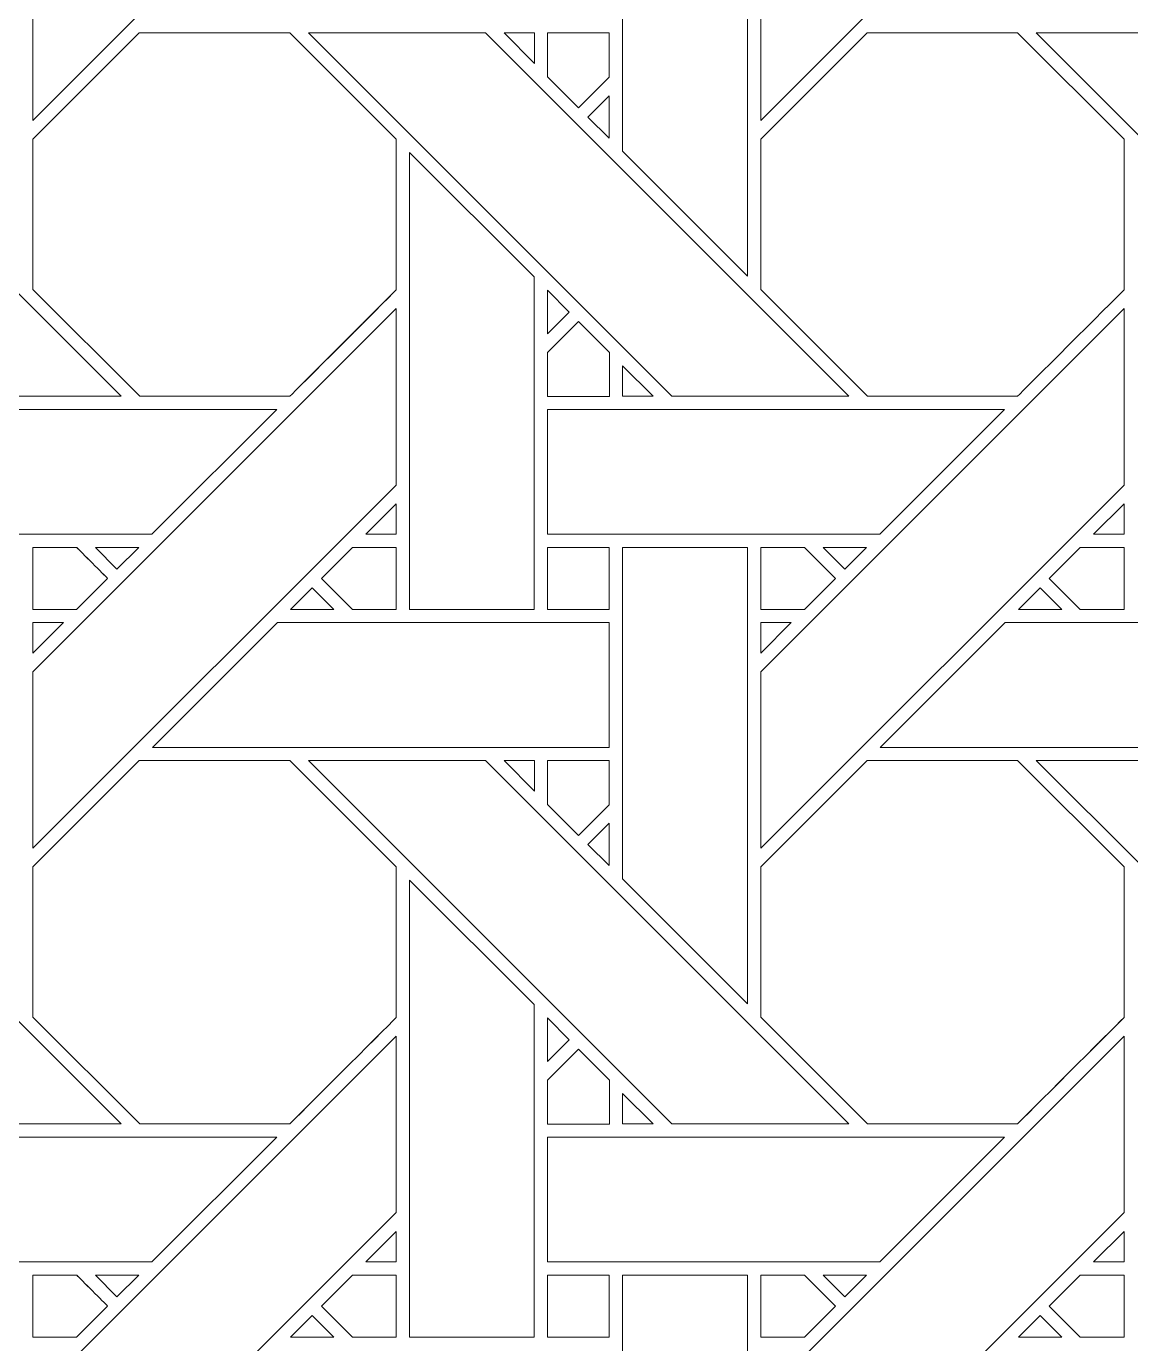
# Model space of a CAD drawing. Header units: inches. Extents: x 2.4 to 22.4, y -0.9 to 19.1.
# Drawn here: x 10.714 to 12.154, y 4.302 to 6.02 of the extents above; entities that cross this region are included whole.
import ezdxf

# ---------------------------------------------------------------- set-up
doc = ezdxf.new("R2010")
doc.units = ezdxf.units.IN
doc.header["$MEASUREMENT"] = 0
doc.layers.add('Design', color=7, linetype='Continuous', lineweight=0)

msp = doc.modelspace()

# ---------------------------------------------------------------- linework, layer by layer
at = {"layer": 'Design'}
for points, knots in [([(12.3829, 19.0948), (6.86, 19.0948), (2.3829, 14.6176), (2.3829, 9.0948), (2.3829, 3.5719), (6.86, -0.9052), (12.3829, -0.9052), (17.9057, -0.9052), (22.3829, 3.5719), (22.3829, 9.0948), (22.3829, 14.6176), (17.9057, 19.0948), (12.3829, 19.0948)], [0, 0, 0, 0, 1, 1, 1, 2, 2, 2, 3, 3, 3, 4, 4, 4, 4]), ([(12.3829, 17.972), (7.4801, 17.972), (3.5056, 13.9975), (3.5056, 9.0948), (3.5056, 4.192), (7.4801, 0.2175), (12.3829, 0.2175), (17.2856, 0.2175), (21.2601, 4.192), (21.2601, 9.0948), (21.2601, 13.9975), (17.2856, 17.972), (12.3829, 17.972)], [0, 0, 0, 0, 1, 1, 1, 2, 2, 2, 3, 3, 3, 4, 4, 4, 4]), ([(10.7229, 6.1269), (10.7229, 6.1269), (11.1966, 6.6005), (11.1966, 6.6005), (11.1966, 6.6005), (11.1966, 6.3705), (11.1966, 6.3705), (11.1966, 6.3705), (10.7229, 5.8968), (10.7229, 5.8968), (10.7229, 5.8968), (10.7229, 6.1269), (10.7229, 6.1269)], [0, 0, 0, 0, 1, 1, 1, 2, 2, 2, 3, 3, 3, 4, 4, 4, 4]), ([(11.6717, 6.1269), (11.6717, 6.1269), (12.1453, 6.6005), (12.1453, 6.6005), (12.1453, 6.6005), (12.1453, 6.3705), (12.1453, 6.3705), (12.1453, 6.3705), (11.6717, 5.8968), (11.6717, 5.8968), (11.6717, 5.8968), (11.6717, 6.1269), (11.6717, 6.1269)], [0, 0, 0, 0, 1, 1, 1, 2, 2, 2, 3, 3, 3, 4, 4, 4, 4]), ([(11.6545, 6.289), (11.6545, 6.289), (11.6545, 5.6939), (11.6545, 5.6939), (11.6545, 5.6939), (11.4916, 5.8568), (11.4916, 5.8568), (11.4916, 5.8568), (11.4916, 6.289), (11.4916, 6.289), (11.4916, 6.289), (11.6545, 6.289), (11.6545, 6.289)], [0, 0, 0, 0, 1, 1, 1, 2, 2, 2, 3, 3, 3, 4, 4, 4, 4]), ([(10.1334, 6.0112), (10.1334, 6.0112), (10.3643, 6.0112), (10.3643, 6.0112), (10.3643, 6.0112), (10.838, 5.5375), (10.838, 5.5375), (10.838, 5.5375), (10.6069, 5.5375), (10.6069, 5.5375), (10.6069, 5.5375), (10.1334, 6.0112), (10.1334, 6.0112)], [0, 0, 0, 0, 1, 1, 1, 2, 2, 2, 3, 3, 3, 4, 4, 4, 4]), ([(10.8616, 6.0111), (10.8616, 6.0111), (11.0578, 6.0111), (11.0578, 6.0111), (11.0578, 6.0111), (11.1966, 5.8724), (11.1966, 5.8724), (11.1966, 5.8724), (11.1966, 5.6762), (11.1966, 5.6762), (11.1788, 5.6582), (11.0669, 5.5465), (11.0579, 5.5375), (11.0579, 5.5375), (10.8622, 5.5375), (10.8622, 5.5375), (10.8622, 5.5375), (10.7229, 5.6767), (10.7229, 5.6767), (10.7229, 5.6767), (10.7229, 5.8724), (10.7229, 5.8724), (10.7229, 5.8724), (10.8616, 6.0111), (10.8616, 6.0111)], [0, 0, 0, 0, 1, 1, 1, 2, 2, 2, 3, 3, 3, 4, 4, 4, 5, 5, 5, 6, 6, 6, 7, 7, 7, 8, 8, 8, 8]), ([(10.7229, 5.6767), (10.7229, 5.6767), (10.7229, 5.8724), (10.7229, 5.8724), (10.7229, 5.8724), (10.8616, 6.0111), (10.8616, 6.0111), (10.8616, 6.0111), (11.0578, 6.0111), (11.0578, 6.0111), (11.0578, 6.0111), (11.1966, 5.8724), (11.1966, 5.8724), (11.1966, 5.8724), (11.1966, 5.6762), (11.1966, 5.6762), (11.1784, 5.6579), (11.0666, 5.5462), (11.0579, 5.5375), (11.0579, 5.5375), (10.8622, 5.5375), (10.8622, 5.5375), (10.8622, 5.5375), (10.7229, 5.6767), (10.7229, 5.6767)], [0, 0, 0, 0, 1, 1, 1, 2, 2, 2, 3, 3, 3, 4, 4, 4, 5, 5, 5, 6, 6, 6, 7, 7, 7, 8, 8, 8, 8]), ([(11.0821, 6.0112), (11.0821, 6.0112), (11.313, 6.0112), (11.313, 6.0112), (11.313, 6.0112), (11.7867, 5.5375), (11.7867, 5.5375), (11.7867, 5.5375), (11.5556, 5.5375), (11.5556, 5.5375), (11.5556, 5.5375), (11.0821, 6.0112), (11.0821, 6.0112)], [0, 0, 0, 0, 1, 1, 1, 2, 2, 2, 3, 3, 3, 4, 4, 4, 4]), ([(11.3766, 6.0111), (11.3766, 6.0111), (11.3766, 5.9713), (11.3766, 5.9713), (11.3766, 5.9713), (11.3372, 6.0111), (11.3372, 6.0111), (11.3372, 6.0111), (11.3766, 6.0111), (11.3766, 6.0111)], [0, 0, 0, 0, 1, 1, 1, 2, 2, 2, 3, 3, 3, 3]), ([(11.474, 6.0111), (11.474, 6.0111), (11.474, 5.9535), (11.474, 5.9535), (11.474, 5.9535), (11.4341, 5.9136), (11.4341, 5.9136), (11.4341, 5.9136), (11.3938, 5.9539), (11.3938, 5.9539), (11.3938, 5.9539), (11.3938, 6.0111), (11.3938, 6.0111), (11.3938, 6.0111), (11.474, 6.0111), (11.474, 6.0111)], [0, 0, 0, 0, 1, 1, 1, 2, 2, 2, 3, 3, 3, 4, 4, 4, 5, 5, 5, 5]), ([(11.4341, 5.9136), (11.4341, 5.9136), (11.3938, 5.9539), (11.3938, 5.9539), (11.3938, 5.9539), (11.3938, 6.0111), (11.3938, 6.0111), (11.3938, 6.0111), (11.474, 6.0111), (11.474, 6.0111), (11.474, 6.0111), (11.474, 5.9535), (11.474, 5.9535), (11.474, 5.9535), (11.4341, 5.9136), (11.4341, 5.9136)], [0, 0, 0, 0, 1, 1, 1, 2, 2, 2, 3, 3, 3, 4, 4, 4, 5, 5, 5, 5]), ([(11.8104, 6.0111), (11.8104, 6.0111), (12.0066, 6.0111), (12.0066, 6.0111), (12.0066, 6.0111), (12.1453, 5.8724), (12.1453, 5.8724), (12.1453, 5.8724), (12.1453, 5.6762), (12.1453, 5.6762), (12.1275, 5.6582), (12.0156, 5.5465), (12.0066, 5.5375), (12.0066, 5.5375), (11.8109, 5.5375), (11.8109, 5.5375), (11.8109, 5.5375), (11.6717, 5.6767), (11.6717, 5.6767), (11.6717, 5.6767), (11.6717, 5.8724), (11.6717, 5.8724), (11.6717, 5.8724), (11.8104, 6.0111), (11.8104, 6.0111)], [0, 0, 0, 0, 1, 1, 1, 2, 2, 2, 3, 3, 3, 4, 4, 4, 5, 5, 5, 6, 6, 6, 7, 7, 7, 8, 8, 8, 8]), ([(11.6717, 5.6767), (11.6717, 5.6767), (11.6717, 5.8724), (11.6717, 5.8724), (11.6717, 5.8724), (11.8104, 6.0111), (11.8104, 6.0111), (11.8104, 6.0111), (12.0066, 6.0111), (12.0066, 6.0111), (12.0066, 6.0111), (12.1453, 5.8724), (12.1453, 5.8724), (12.1453, 5.8724), (12.1453, 5.6762), (12.1453, 5.6762), (12.1275, 5.6582), (12.0156, 5.5465), (12.0066, 5.5375), (12.0066, 5.5375), (11.8109, 5.5375), (11.8109, 5.5375), (11.8109, 5.5375), (11.6717, 5.6767), (11.6717, 5.6767)], [0, 0, 0, 0, 1, 1, 1, 2, 2, 2, 3, 3, 3, 4, 4, 4, 5, 5, 5, 6, 6, 6, 7, 7, 7, 8, 8, 8, 8]), ([(12.0308, 6.0112), (12.0308, 6.0112), (12.2618, 6.0112), (12.2618, 6.0112), (12.2618, 6.0112), (12.7354, 5.5375), (12.7354, 5.5375), (12.7354, 5.5375), (12.5044, 5.5375), (12.5044, 5.5375), (12.5044, 5.5375), (12.0308, 6.0112), (12.0308, 6.0112)], [0, 0, 0, 0, 1, 1, 1, 2, 2, 2, 3, 3, 3, 4, 4, 4, 4]), ([(11.4741, 5.9293), (11.4741, 5.9293), (11.4741, 5.8741), (11.4741, 5.8741), (11.4741, 5.8741), (11.4463, 5.9015), (11.4463, 5.9015), (11.4463, 5.9015), (11.4741, 5.9293), (11.4741, 5.9293)], [0, 0, 0, 0, 1, 1, 1, 2, 2, 2, 3, 3, 3, 3]), ([(11.3765, 5.6932), (11.3765, 5.6932), (11.3765, 5.2595), (11.3765, 5.2595), (11.3765, 5.2595), (11.2137, 5.2595), (11.2137, 5.2595), (11.2137, 5.2595), (11.2137, 5.8553), (11.2137, 5.8553), (11.2137, 5.8553), (11.3765, 5.6932), (11.3765, 5.6932)], [0, 0, 0, 0, 1, 1, 1, 2, 2, 2, 3, 3, 3, 4, 4, 4, 4]), ([(11.3938, 5.6189), (11.3938, 5.6189), (11.3938, 5.6757), (11.3938, 5.6757), (11.3938, 5.6757), (11.422, 5.6471), (11.422, 5.6471), (11.422, 5.6471), (11.3938, 5.6189), (11.3938, 5.6189)], [0, 0, 0, 0, 1, 1, 1, 2, 2, 2, 3, 3, 3, 3]), ([(10.7229, 5.1782), (10.7229, 5.1782), (11.1966, 5.6518), (11.1966, 5.6518), (11.1966, 5.6518), (11.1966, 5.4217), (11.1966, 5.4217), (11.1966, 5.4217), (10.7229, 4.9481), (10.7229, 4.9481), (10.7229, 4.9481), (10.7229, 5.1782), (10.7229, 5.1782)], [0, 0, 0, 0, 1, 1, 1, 2, 2, 2, 3, 3, 3, 4, 4, 4, 4]), ([(11.6717, 5.1782), (11.6717, 5.1782), (12.1453, 5.6518), (12.1453, 5.6518), (12.1453, 5.6518), (12.1453, 5.4217), (12.1453, 5.4217), (12.1453, 5.4217), (11.6717, 4.9481), (11.6717, 4.9481), (11.6717, 4.9481), (11.6717, 5.1782), (11.6717, 5.1782)], [0, 0, 0, 0, 1, 1, 1, 2, 2, 2, 3, 3, 3, 4, 4, 4, 4]), ([(11.3938, 5.5372), (11.3938, 5.5372), (11.3938, 5.5945), (11.3938, 5.5945), (11.3938, 5.5945), (11.4341, 5.6349), (11.4341, 5.6349), (11.4341, 5.6349), (11.4745, 5.5945), (11.4745, 5.5945), (11.4745, 5.5945), (11.4745, 5.5372), (11.4745, 5.5372), (11.4745, 5.5372), (11.3938, 5.5372), (11.3938, 5.5372)], [0, 0, 0, 0, 1, 1, 1, 2, 2, 2, 3, 3, 3, 4, 4, 4, 5, 5, 5, 5]), ([(11.3938, 5.5372), (11.3938, 5.5372), (11.3938, 5.5945), (11.3938, 5.5945), (11.3938, 5.5945), (11.4341, 5.6349), (11.4341, 5.6349), (11.4341, 5.6349), (11.4745, 5.5945), (11.4745, 5.5945), (11.4745, 5.5945), (11.4745, 5.5372), (11.4745, 5.5372), (11.4745, 5.5372), (11.3938, 5.5372), (11.3938, 5.5372)], [0, 0, 0, 0, 1, 1, 1, 2, 2, 2, 3, 3, 3, 4, 4, 4, 5, 5, 5, 5]), ([(11.5314, 5.5375), (11.5314, 5.5375), (11.4917, 5.5375), (11.4917, 5.5375), (11.4917, 5.5375), (11.4917, 5.5773), (11.4917, 5.5773), (11.4917, 5.5773), (11.5314, 5.5375), (11.5314, 5.5375)], [0, 0, 0, 0, 1, 1, 1, 2, 2, 2, 3, 3, 3, 3]), ([(10.4451, 5.3576), (10.4451, 5.3576), (10.4451, 5.5202), (10.4451, 5.5202), (10.4451, 5.5202), (11.0408, 5.5202), (11.0408, 5.5202), (11.0408, 5.5202), (10.8781, 5.3576), (10.8781, 5.3576), (10.8781, 5.3576), (10.4451, 5.3576), (10.4451, 5.3576)], [0, 0, 0, 0, 1, 1, 1, 2, 2, 2, 3, 3, 3, 4, 4, 4, 4]), ([(11.3938, 5.3576), (11.3938, 5.3576), (11.3938, 5.5202), (11.3938, 5.5202), (11.3938, 5.5202), (11.9895, 5.5202), (11.9895, 5.5202), (11.9895, 5.5202), (11.8268, 5.3576), (11.8268, 5.3576), (11.8268, 5.3576), (11.3938, 5.3576), (11.3938, 5.3576)], [0, 0, 0, 0, 1, 1, 1, 2, 2, 2, 3, 3, 3, 4, 4, 4, 4]), ([(11.1568, 5.3576), (11.1568, 5.3576), (11.1966, 5.3973), (11.1966, 5.3973), (11.1966, 5.3973), (11.1966, 5.3576), (11.1966, 5.3576), (11.1966, 5.3576), (11.1568, 5.3576), (11.1568, 5.3576)], [0, 0, 0, 0, 1, 1, 1, 2, 2, 2, 3, 3, 3, 3]), ([(12.1056, 5.3576), (12.1056, 5.3576), (12.1453, 5.3973), (12.1453, 5.3973), (12.1453, 5.3973), (12.1453, 5.3576), (12.1453, 5.3576), (12.1453, 5.3576), (12.1056, 5.3576), (12.1056, 5.3576)], [0, 0, 0, 0, 1, 1, 1, 2, 2, 2, 3, 3, 3, 3]), ([(10.78, 5.3403), (10.7851, 5.3351), (10.8159, 5.3043), (10.8203, 5.2999), (10.8203, 5.2999), (10.7799, 5.2595), (10.7799, 5.2595), (10.7799, 5.2595), (10.7229, 5.2595), (10.7229, 5.2595), (10.7229, 5.2595), (10.7229, 5.3403), (10.7229, 5.3403), (10.7229, 5.3403), (10.78, 5.3403), (10.78, 5.3403)], [0, 0, 0, 0, 1, 1, 1, 2, 2, 2, 3, 3, 3, 4, 4, 4, 5, 5, 5, 5]), ([(10.8203, 5.2999), (10.8203, 5.2999), (10.7799, 5.2595), (10.7799, 5.2595), (10.7799, 5.2595), (10.7229, 5.2595), (10.7229, 5.2595), (10.7229, 5.2595), (10.7229, 5.3403), (10.7229, 5.3403), (10.7229, 5.3403), (10.78, 5.3403), (10.78, 5.3403), (10.7852, 5.3351), (10.816, 5.3042), (10.8203, 5.2999)], [0, 0, 0, 0, 1, 1, 1, 2, 2, 2, 3, 3, 3, 4, 4, 4, 5, 5, 5, 5]), ([(10.8044, 5.3403), (10.8044, 5.3403), (10.8608, 5.3403), (10.8608, 5.3403), (10.8608, 5.3403), (10.8325, 5.3121), (10.8325, 5.3121), (10.8325, 5.3121), (10.8044, 5.3403), (10.8044, 5.3403)], [0, 0, 0, 0, 1, 1, 1, 2, 2, 2, 3, 3, 3, 3]), ([(11.1395, 5.2595), (11.1395, 5.2595), (11.0991, 5.2998), (11.0991, 5.2998), (11.0991, 5.2998), (11.1396, 5.3403), (11.1396, 5.3403), (11.1396, 5.3403), (11.1966, 5.3403), (11.1966, 5.3403), (11.1966, 5.3403), (11.1966, 5.2595), (11.1966, 5.2595), (11.1966, 5.2595), (11.1395, 5.2595), (11.1395, 5.2595)], [0, 0, 0, 0, 1, 1, 1, 2, 2, 2, 3, 3, 3, 4, 4, 4, 5, 5, 5, 5]), ([(11.0991, 5.2998), (11.0991, 5.2998), (11.1396, 5.3403), (11.1396, 5.3403), (11.1396, 5.3403), (11.1966, 5.3403), (11.1966, 5.3403), (11.1966, 5.3403), (11.1966, 5.2595), (11.1966, 5.2595), (11.1966, 5.2595), (11.1395, 5.2595), (11.1395, 5.2595), (11.1395, 5.2595), (11.0991, 5.2998), (11.0991, 5.2998)], [0, 0, 0, 0, 1, 1, 1, 2, 2, 2, 3, 3, 3, 4, 4, 4, 5, 5, 5, 5]), ([(11.3938, 5.2595), (11.3938, 5.2595), (11.3938, 5.3403), (11.3938, 5.3403), (11.3938, 5.3403), (11.474, 5.3403), (11.474, 5.3403), (11.474, 5.3403), (11.474, 5.2595), (11.474, 5.2595), (11.474, 5.2595), (11.3938, 5.2595), (11.3938, 5.2595)], [0, 0, 0, 0, 1, 1, 1, 2, 2, 2, 3, 3, 3, 4, 4, 4, 4]), ([(11.3938, 5.3403), (11.3938, 5.3403), (11.474, 5.3403), (11.474, 5.3403), (11.474, 5.3403), (11.474, 5.2595), (11.474, 5.2595), (11.474, 5.2595), (11.3938, 5.2595), (11.3938, 5.2595), (11.3938, 5.2595), (11.3938, 5.3403), (11.3938, 5.3403)], [0, 0, 0, 0, 1, 1, 1, 2, 2, 2, 3, 3, 3, 4, 4, 4, 4]), ([(11.6545, 5.3403), (11.6545, 5.3403), (11.6545, 4.7452), (11.6545, 4.7452), (11.6545, 4.7452), (11.4916, 4.9081), (11.4916, 4.9081), (11.4916, 4.9081), (11.4916, 5.3403), (11.4916, 5.3403), (11.4916, 5.3403), (11.6545, 5.3403), (11.6545, 5.3403)], [0, 0, 0, 0, 1, 1, 1, 2, 2, 2, 3, 3, 3, 4, 4, 4, 4]), ([(11.7287, 5.3403), (11.7339, 5.3351), (11.7646, 5.3043), (11.7691, 5.2999), (11.7691, 5.2999), (11.7286, 5.2595), (11.7286, 5.2595), (11.7286, 5.2595), (11.6717, 5.2595), (11.6717, 5.2595), (11.6717, 5.2595), (11.6717, 5.3403), (11.6717, 5.3403), (11.6717, 5.3403), (11.7287, 5.3403), (11.7287, 5.3403)], [0, 0, 0, 0, 1, 1, 1, 2, 2, 2, 3, 3, 3, 4, 4, 4, 5, 5, 5, 5]), ([(11.7691, 5.2999), (11.7691, 5.2999), (11.7286, 5.2595), (11.7286, 5.2595), (11.7286, 5.2595), (11.6717, 5.2595), (11.6717, 5.2595), (11.6717, 5.2595), (11.6717, 5.3403), (11.6717, 5.3403), (11.6717, 5.3403), (11.7287, 5.3403), (11.7287, 5.3403), (11.734, 5.335), (11.7649, 5.3041), (11.7691, 5.2999)], [0, 0, 0, 0, 1, 1, 1, 2, 2, 2, 3, 3, 3, 4, 4, 4, 5, 5, 5, 5]), ([(11.7531, 5.3403), (11.7531, 5.3403), (11.8096, 5.3403), (11.8096, 5.3403), (11.8096, 5.3403), (11.7813, 5.3121), (11.7813, 5.3121), (11.7813, 5.3121), (11.7531, 5.3403), (11.7531, 5.3403)], [0, 0, 0, 0, 1, 1, 1, 2, 2, 2, 3, 3, 3, 3]), ([(12.0882, 5.2595), (12.0882, 5.2595), (12.0479, 5.2998), (12.0479, 5.2998), (12.0479, 5.2998), (12.0883, 5.3403), (12.0883, 5.3403), (12.0883, 5.3403), (12.1453, 5.3403), (12.1453, 5.3403), (12.1453, 5.3403), (12.1453, 5.2595), (12.1453, 5.2595), (12.1453, 5.2595), (12.0882, 5.2595), (12.0882, 5.2595)], [0, 0, 0, 0, 1, 1, 1, 2, 2, 2, 3, 3, 3, 4, 4, 4, 5, 5, 5, 5]), ([(12.0479, 5.2998), (12.0479, 5.2998), (12.0883, 5.3403), (12.0883, 5.3403), (12.0883, 5.3403), (12.1453, 5.3403), (12.1453, 5.3403), (12.1453, 5.3403), (12.1453, 5.2595), (12.1453, 5.2595), (12.1453, 5.2595), (12.0882, 5.2595), (12.0882, 5.2595), (12.0882, 5.2595), (12.0479, 5.2998), (12.0479, 5.2998)], [0, 0, 0, 0, 1, 1, 1, 2, 2, 2, 3, 3, 3, 4, 4, 4, 5, 5, 5, 5]), ([(11.1153, 5.2595), (11.1153, 5.2595), (11.0588, 5.2595), (11.0588, 5.2595), (11.0588, 5.2595), (11.087, 5.2878), (11.087, 5.2878), (11.087, 5.2878), (11.1153, 5.2595), (11.1153, 5.2595)], [0, 0, 0, 0, 1, 1, 1, 2, 2, 2, 3, 3, 3, 3]), ([(12.064, 5.2595), (12.064, 5.2595), (12.0075, 5.2595), (12.0075, 5.2595), (12.0075, 5.2595), (12.0358, 5.2878), (12.0358, 5.2878), (12.0358, 5.2878), (12.064, 5.2595), (12.064, 5.2595)], [0, 0, 0, 0, 1, 1, 1, 2, 2, 2, 3, 3, 3, 3]), ([(10.7628, 5.2424), (10.7628, 5.2424), (10.7229, 5.2025), (10.7229, 5.2025), (10.7229, 5.2025), (10.7229, 5.2424), (10.7229, 5.2424), (10.7229, 5.2424), (10.7628, 5.2424), (10.7628, 5.2424)], [0, 0, 0, 0, 1, 1, 1, 2, 2, 2, 3, 3, 3, 3]), ([(10.8788, 5.0795), (10.8788, 5.0795), (11.0416, 5.2424), (11.0416, 5.2424), (11.0416, 5.2424), (11.4741, 5.2424), (11.4741, 5.2424), (11.4741, 5.2424), (11.4741, 5.0795), (11.4741, 5.0795), (11.4741, 5.0795), (10.8788, 5.0795), (10.8788, 5.0795)], [0, 0, 0, 0, 1, 1, 1, 2, 2, 2, 3, 3, 3, 4, 4, 4, 4]), ([(11.7115, 5.2424), (11.7115, 5.2424), (11.6717, 5.2025), (11.6717, 5.2025), (11.6717, 5.2025), (11.6717, 5.2424), (11.6717, 5.2424), (11.6717, 5.2424), (11.7115, 5.2424), (11.7115, 5.2424)], [0, 0, 0, 0, 1, 1, 1, 2, 2, 2, 3, 3, 3, 3]), ([(11.8275, 5.0796), (11.8275, 5.0796), (11.9904, 5.2424), (11.9904, 5.2424), (11.9904, 5.2424), (12.4228, 5.2424), (12.4228, 5.2424), (12.4228, 5.2424), (12.4228, 5.0796), (12.4228, 5.0796), (12.4228, 5.0796), (11.8275, 5.0796), (11.8275, 5.0796)], [0, 0, 0, 0, 1, 1, 1, 2, 2, 2, 3, 3, 3, 4, 4, 4, 4]), ([(10.1334, 5.0624), (10.1334, 5.0624), (10.3643, 5.0624), (10.3643, 5.0624), (10.3643, 5.0624), (10.838, 4.5888), (10.838, 4.5888), (10.838, 4.5888), (10.6069, 4.5888), (10.6069, 4.5888), (10.6069, 4.5888), (10.1334, 5.0624), (10.1334, 5.0624)], [0, 0, 0, 0, 1, 1, 1, 2, 2, 2, 3, 3, 3, 4, 4, 4, 4]), ([(10.8616, 5.0624), (10.8616, 5.0624), (11.0578, 5.0624), (11.0578, 5.0624), (11.0578, 5.0624), (11.1966, 4.9237), (11.1966, 4.9237), (11.1966, 4.9237), (11.1966, 4.7274), (11.1966, 4.7274), (11.1788, 4.7095), (11.0669, 4.5978), (11.0579, 4.5888), (11.0579, 4.5888), (10.8622, 4.5888), (10.8622, 4.5888), (10.8622, 4.5888), (10.7229, 4.728), (10.7229, 4.728), (10.7229, 4.728), (10.7229, 4.9237), (10.7229, 4.9237), (10.7229, 4.9237), (10.8616, 5.0624), (10.8616, 5.0624)], [0, 0, 0, 0, 1, 1, 1, 2, 2, 2, 3, 3, 3, 4, 4, 4, 5, 5, 5, 6, 6, 6, 7, 7, 7, 8, 8, 8, 8]), ([(10.7229, 4.9237), (10.7229, 4.9237), (10.8616, 5.0624), (10.8616, 5.0624), (10.8616, 5.0624), (11.0578, 5.0624), (11.0578, 5.0624), (11.0578, 5.0624), (11.1966, 4.9237), (11.1966, 4.9237), (11.1966, 4.9237), (11.1966, 4.7274), (11.1966, 4.7274), (11.1786, 4.7094), (11.0668, 4.5977), (11.0579, 4.5888), (11.0579, 4.5888), (10.8622, 4.5888), (10.8622, 4.5888), (10.8622, 4.5888), (10.7229, 4.728), (10.7229, 4.728), (10.7229, 4.728), (10.7229, 4.9237), (10.7229, 4.9237)], [0, 0, 0, 0, 1, 1, 1, 2, 2, 2, 3, 3, 3, 4, 4, 4, 5, 5, 5, 6, 6, 6, 7, 7, 7, 8, 8, 8, 8]), ([(11.0821, 5.0624), (11.0821, 5.0624), (11.313, 5.0624), (11.313, 5.0624), (11.313, 5.0624), (11.7867, 4.5888), (11.7867, 4.5888), (11.7867, 4.5888), (11.5557, 4.5888), (11.5557, 4.5888), (11.5557, 4.5888), (11.0821, 5.0624), (11.0821, 5.0624)], [0, 0, 0, 0, 1, 1, 1, 2, 2, 2, 3, 3, 3, 4, 4, 4, 4]), ([(11.3766, 5.0624), (11.3766, 5.0624), (11.3766, 5.0226), (11.3766, 5.0226), (11.3766, 5.0226), (11.3372, 5.0624), (11.3372, 5.0624), (11.3372, 5.0624), (11.3766, 5.0624), (11.3766, 5.0624)], [0, 0, 0, 0, 1, 1, 1, 2, 2, 2, 3, 3, 3, 3]), ([(11.474, 5.0624), (11.474, 5.0624), (11.474, 5.0048), (11.474, 5.0048), (11.474, 5.0048), (11.4341, 4.9648), (11.4341, 4.9648), (11.4341, 4.9648), (11.3938, 5.0052), (11.3938, 5.0052), (11.3938, 5.0052), (11.3938, 5.0624), (11.3938, 5.0624), (11.3938, 5.0624), (11.474, 5.0624), (11.474, 5.0624)], [0, 0, 0, 0, 1, 1, 1, 2, 2, 2, 3, 3, 3, 4, 4, 4, 5, 5, 5, 5]), ([(11.4341, 4.9648), (11.4341, 4.9648), (11.3938, 5.0052), (11.3938, 5.0052), (11.3938, 5.0052), (11.3938, 5.0624), (11.3938, 5.0624), (11.3938, 5.0624), (11.474, 5.0624), (11.474, 5.0624), (11.474, 5.0624), (11.474, 5.0048), (11.474, 5.0048), (11.474, 5.0048), (11.4341, 4.9648), (11.4341, 4.9648)], [0, 0, 0, 0, 1, 1, 1, 2, 2, 2, 3, 3, 3, 4, 4, 4, 5, 5, 5, 5]), ([(11.8104, 5.0624), (11.8104, 5.0624), (12.0066, 5.0624), (12.0066, 5.0624), (12.0066, 5.0624), (12.1453, 4.9237), (12.1453, 4.9237), (12.1453, 4.9237), (12.1453, 4.7274), (12.1453, 4.7274), (12.1275, 4.7095), (12.0156, 4.5978), (12.0066, 4.5888), (12.0066, 4.5888), (11.8109, 4.5888), (11.8109, 4.5888), (11.8109, 4.5888), (11.6717, 4.728), (11.6717, 4.728), (11.6717, 4.728), (11.6717, 4.9237), (11.6717, 4.9237), (11.6717, 4.9237), (11.8104, 5.0624), (11.8104, 5.0624)], [0, 0, 0, 0, 1, 1, 1, 2, 2, 2, 3, 3, 3, 4, 4, 4, 5, 5, 5, 6, 6, 6, 7, 7, 7, 8, 8, 8, 8]), ([(11.6717, 4.9237), (11.6717, 4.9237), (11.8104, 5.0624), (11.8104, 5.0624), (11.8104, 5.0624), (12.0066, 5.0624), (12.0066, 5.0624), (12.0066, 5.0624), (12.1453, 4.9237), (12.1453, 4.9237), (12.1453, 4.9237), (12.1453, 4.7274), (12.1453, 4.7274), (12.1274, 4.7094), (12.0155, 4.5977), (12.0066, 4.5888), (12.0066, 4.5888), (11.8109, 4.5888), (11.8109, 4.5888), (11.8109, 4.5888), (11.6717, 4.728), (11.6717, 4.728), (11.6717, 4.728), (11.6717, 4.9237), (11.6717, 4.9237)], [0, 0, 0, 0, 1, 1, 1, 2, 2, 2, 3, 3, 3, 4, 4, 4, 5, 5, 5, 6, 6, 6, 7, 7, 7, 8, 8, 8, 8]), ([(12.3052, 4.7887), (12.3052, 4.7887), (12.0308, 5.0624), (12.0308, 5.0624), (12.0308, 5.0624), (12.2618, 5.0624), (12.2618, 5.0624), (12.2618, 5.0624), (12.7354, 4.5888), (12.7354, 4.5888), (12.7354, 4.5888), (12.5044, 4.5888), (12.5044, 4.5888), (12.5044, 4.5888), (12.3052, 4.7887), (12.3052, 4.7887)], [0, 0, 0, 0, 1, 1, 1, 2, 2, 2, 3, 3, 3, 4, 4, 4, 5, 5, 5, 5]), ([(11.4741, 4.9806), (11.4741, 4.9806), (11.4741, 4.9254), (11.4741, 4.9254), (11.4741, 4.9254), (11.4463, 4.9528), (11.4463, 4.9528), (11.4463, 4.9528), (11.4741, 4.9806), (11.4741, 4.9806)], [0, 0, 0, 0, 1, 1, 1, 2, 2, 2, 3, 3, 3, 3]), ([(11.3765, 4.7445), (11.3765, 4.7445), (11.3765, 4.3108), (11.3765, 4.3108), (11.3765, 4.3108), (11.2137, 4.3108), (11.2137, 4.3108), (11.2137, 4.3108), (11.2137, 4.9066), (11.2137, 4.9066), (11.2137, 4.9066), (11.3765, 4.7445), (11.3765, 4.7445)], [0, 0, 0, 0, 1, 1, 1, 2, 2, 2, 3, 3, 3, 4, 4, 4, 4]), ([(11.422, 4.6984), (11.422, 4.6984), (11.3938, 4.6702), (11.3938, 4.6702), (11.3938, 4.6702), (11.3938, 4.727), (11.3938, 4.727), (11.3938, 4.727), (11.422, 4.6984), (11.422, 4.6984)], [0, 0, 0, 0, 1, 1, 1, 2, 2, 2, 3, 3, 3, 3]), ([(10.7229, 4.2294), (10.7229, 4.2294), (11.1966, 4.703), (11.1966, 4.703), (11.1966, 4.703), (11.1966, 4.473), (11.1966, 4.473), (11.1966, 4.473), (10.7229, 3.9994), (10.7229, 3.9994), (10.7229, 3.9994), (10.7229, 4.2294), (10.7229, 4.2294)], [0, 0, 0, 0, 1, 1, 1, 2, 2, 2, 3, 3, 3, 4, 4, 4, 4]), ([(11.6717, 4.2294), (11.6717, 4.2294), (12.1453, 4.7031), (12.1453, 4.7031), (12.1453, 4.7031), (12.1453, 4.473), (12.1453, 4.473), (12.1453, 4.473), (11.6717, 3.9994), (11.6717, 3.9994), (11.6717, 3.9994), (11.6717, 4.2294), (11.6717, 4.2294)], [0, 0, 0, 0, 1, 1, 1, 2, 2, 2, 3, 3, 3, 4, 4, 4, 4]), ([(11.3938, 4.5885), (11.3938, 4.5885), (11.3938, 4.6458), (11.3938, 4.6458), (11.3938, 4.6458), (11.4341, 4.6861), (11.4341, 4.6861), (11.4341, 4.6861), (11.4745, 4.6458), (11.4745, 4.6458), (11.4745, 4.6458), (11.4745, 4.5885), (11.4745, 4.5885), (11.4745, 4.5885), (11.3938, 4.5885), (11.3938, 4.5885)], [0, 0, 0, 0, 1, 1, 1, 2, 2, 2, 3, 3, 3, 4, 4, 4, 5, 5, 5, 5]), ([(11.3938, 4.6458), (11.3938, 4.6458), (11.4341, 4.6861), (11.4341, 4.6861), (11.4341, 4.6861), (11.4745, 4.6458), (11.4745, 4.6458), (11.4745, 4.6458), (11.4745, 4.5885), (11.4745, 4.5885), (11.4745, 4.5885), (11.3938, 4.5885), (11.3938, 4.5885), (11.3938, 4.5885), (11.3938, 4.6458), (11.3938, 4.6458)], [0, 0, 0, 0, 1, 1, 1, 2, 2, 2, 3, 3, 3, 4, 4, 4, 5, 5, 5, 5]), ([(11.5314, 4.5888), (11.5314, 4.5888), (11.4917, 4.5888), (11.4917, 4.5888), (11.4917, 4.5888), (11.4917, 4.6285), (11.4917, 4.6285), (11.4917, 4.6285), (11.5314, 4.5888), (11.5314, 4.5888)], [0, 0, 0, 0, 1, 1, 1, 2, 2, 2, 3, 3, 3, 3]), ([(10.4451, 4.4088), (10.4451, 4.4088), (10.4451, 4.5715), (10.4451, 4.5715), (10.4451, 4.5715), (11.0408, 4.5715), (11.0408, 4.5715), (11.0408, 4.5715), (10.8781, 4.4088), (10.8781, 4.4088), (10.8781, 4.4088), (10.4451, 4.4088), (10.4451, 4.4088)], [0, 0, 0, 0, 1, 1, 1, 2, 2, 2, 3, 3, 3, 4, 4, 4, 4]), ([(11.3938, 4.4088), (11.3938, 4.4088), (11.3938, 4.5715), (11.3938, 4.5715), (11.3938, 4.5715), (11.9895, 4.5715), (11.9895, 4.5715), (11.9895, 4.5715), (11.8268, 4.4088), (11.8268, 4.4088), (11.8268, 4.4088), (11.3938, 4.4088), (11.3938, 4.4088)], [0, 0, 0, 0, 1, 1, 1, 2, 2, 2, 3, 3, 3, 4, 4, 4, 4]), ([(11.1568, 4.4089), (11.1568, 4.4089), (11.1966, 4.4486), (11.1966, 4.4486), (11.1966, 4.4486), (11.1966, 4.4089), (11.1966, 4.4089), (11.1966, 4.4089), (11.1568, 4.4089), (11.1568, 4.4089)], [0, 0, 0, 0, 1, 1, 1, 2, 2, 2, 3, 3, 3, 3]), ([(12.1056, 4.4089), (12.1056, 4.4089), (12.1453, 4.4486), (12.1453, 4.4486), (12.1453, 4.4486), (12.1453, 4.4089), (12.1453, 4.4089), (12.1453, 4.4089), (12.1056, 4.4089), (12.1056, 4.4089)], [0, 0, 0, 0, 1, 1, 1, 2, 2, 2, 3, 3, 3, 3]), ([(10.78, 4.3915), (10.7851, 4.3864), (10.8159, 4.3556), (10.8203, 4.3512), (10.8203, 4.3512), (10.7799, 4.3107), (10.7799, 4.3107), (10.7799, 4.3107), (10.7229, 4.3107), (10.7229, 4.3107), (10.7229, 4.3107), (10.7229, 4.3915), (10.7229, 4.3915), (10.7229, 4.3915), (10.78, 4.3915), (10.78, 4.3915)], [0, 0, 0, 0, 1, 1, 1, 2, 2, 2, 3, 3, 3, 4, 4, 4, 5, 5, 5, 5]), ([(10.7229, 4.3915), (10.7229, 4.3915), (10.78, 4.3915), (10.78, 4.3915), (10.7852, 4.3863), (10.816, 4.3555), (10.8203, 4.3512), (10.8203, 4.3512), (10.7799, 4.3107), (10.7799, 4.3107), (10.7799, 4.3107), (10.7229, 4.3107), (10.7229, 4.3107), (10.7229, 4.3107), (10.7229, 4.3915), (10.7229, 4.3915)], [0, 0, 0, 0, 1, 1, 1, 2, 2, 2, 3, 3, 3, 4, 4, 4, 5, 5, 5, 5]), ([(10.8608, 4.3916), (10.8608, 4.3916), (10.8325, 4.3634), (10.8325, 4.3634), (10.8325, 4.3634), (10.8044, 4.3916), (10.8044, 4.3916), (10.8044, 4.3916), (10.8608, 4.3916), (10.8608, 4.3916)], [0, 0, 0, 0, 1, 1, 1, 2, 2, 2, 3, 3, 3, 3]), ([(11.1395, 4.3107), (11.1395, 4.3107), (11.0991, 4.3511), (11.0991, 4.3511), (11.0991, 4.3511), (11.1396, 4.3915), (11.1396, 4.3915), (11.1396, 4.3915), (11.1966, 4.3915), (11.1966, 4.3915), (11.1966, 4.3915), (11.1966, 4.3107), (11.1966, 4.3107), (11.1966, 4.3107), (11.1395, 4.3107), (11.1395, 4.3107)], [0, 0, 0, 0, 1, 1, 1, 2, 2, 2, 3, 3, 3, 4, 4, 4, 5, 5, 5, 5]), ([(11.0991, 4.3511), (11.0991, 4.3511), (11.1396, 4.3915), (11.1396, 4.3915), (11.1396, 4.3915), (11.1966, 4.3915), (11.1966, 4.3915), (11.1966, 4.3915), (11.1966, 4.3107), (11.1966, 4.3107), (11.1966, 4.3107), (11.1395, 4.3107), (11.1395, 4.3107), (11.1395, 4.3107), (11.0991, 4.3511), (11.0991, 4.3511)], [0, 0, 0, 0, 1, 1, 1, 2, 2, 2, 3, 3, 3, 4, 4, 4, 5, 5, 5, 5]), ([(11.3938, 4.3107), (11.3938, 4.3107), (11.3938, 4.3915), (11.3938, 4.3915), (11.3938, 4.3915), (11.474, 4.3915), (11.474, 4.3915), (11.474, 4.3915), (11.474, 4.3107), (11.474, 4.3107), (11.474, 4.3107), (11.3938, 4.3107), (11.3938, 4.3107)], [0, 0, 0, 0, 1, 1, 1, 2, 2, 2, 3, 3, 3, 4, 4, 4, 4]), ([(11.3938, 4.3915), (11.3938, 4.3915), (11.474, 4.3915), (11.474, 4.3915), (11.474, 4.3915), (11.474, 4.3107), (11.474, 4.3107), (11.474, 4.3107), (11.3938, 4.3107), (11.3938, 4.3107), (11.3938, 4.3107), (11.3938, 4.3915), (11.3938, 4.3915)], [0, 0, 0, 0, 1, 1, 1, 2, 2, 2, 3, 3, 3, 4, 4, 4, 4]), ([(11.6545, 4.3916), (11.6545, 4.3916), (11.6545, 3.7964), (11.6545, 3.7964), (11.6545, 3.7964), (11.4916, 3.9594), (11.4916, 3.9594), (11.4916, 3.9594), (11.4916, 4.3916), (11.4916, 4.3916), (11.4916, 4.3916), (11.6545, 4.3916), (11.6545, 4.3916)], [0, 0, 0, 0, 1, 1, 1, 2, 2, 2, 3, 3, 3, 4, 4, 4, 4]), ([(11.7287, 4.3915), (11.7339, 4.3864), (11.7646, 4.3556), (11.7691, 4.3512), (11.7691, 4.3512), (11.7286, 4.3107), (11.7286, 4.3107), (11.7286, 4.3107), (11.6717, 4.3107), (11.6717, 4.3107), (11.6717, 4.3107), (11.6717, 4.3915), (11.6717, 4.3915), (11.6717, 4.3915), (11.7287, 4.3915), (11.7287, 4.3915)], [0, 0, 0, 0, 1, 1, 1, 2, 2, 2, 3, 3, 3, 4, 4, 4, 5, 5, 5, 5]), ([(11.6717, 4.3915), (11.6717, 4.3915), (11.7287, 4.3915), (11.7287, 4.3915), (11.7337, 4.3865), (11.7645, 4.3557), (11.7691, 4.3512), (11.7691, 4.3512), (11.7286, 4.3107), (11.7286, 4.3107), (11.7286, 4.3107), (11.6717, 4.3107), (11.6717, 4.3107), (11.6717, 4.3107), (11.6717, 4.3915), (11.6717, 4.3915)], [0, 0, 0, 0, 1, 1, 1, 2, 2, 2, 3, 3, 3, 4, 4, 4, 5, 5, 5, 5]), ([(11.8095, 4.3916), (11.8095, 4.3916), (11.7813, 4.3634), (11.7813, 4.3634), (11.7813, 4.3634), (11.7531, 4.3916), (11.7531, 4.3916), (11.7531, 4.3916), (11.8095, 4.3916), (11.8095, 4.3916)], [0, 0, 0, 0, 1, 1, 1, 2, 2, 2, 3, 3, 3, 3]), ([(12.0882, 4.3107), (12.0882, 4.3107), (12.0479, 4.3511), (12.0479, 4.3511), (12.0479, 4.3511), (12.0883, 4.3915), (12.0883, 4.3915), (12.0883, 4.3915), (12.1453, 4.3915), (12.1453, 4.3915), (12.1453, 4.3915), (12.1453, 4.3107), (12.1453, 4.3107), (12.1453, 4.3107), (12.0882, 4.3107), (12.0882, 4.3107)], [0, 0, 0, 0, 1, 1, 1, 2, 2, 2, 3, 3, 3, 4, 4, 4, 5, 5, 5, 5]), ([(12.0479, 4.3511), (12.0479, 4.3511), (12.0883, 4.3915), (12.0883, 4.3915), (12.0883, 4.3915), (12.1453, 4.3915), (12.1453, 4.3915), (12.1453, 4.3915), (12.1453, 4.3107), (12.1453, 4.3107), (12.1453, 4.3107), (12.0882, 4.3107), (12.0882, 4.3107), (12.0882, 4.3107), (12.0479, 4.3511), (12.0479, 4.3511)], [0, 0, 0, 0, 1, 1, 1, 2, 2, 2, 3, 3, 3, 4, 4, 4, 5, 5, 5, 5]), ([(11.1153, 4.3108), (11.1153, 4.3108), (11.0588, 4.3108), (11.0588, 4.3108), (11.0588, 4.3108), (11.087, 4.339), (11.087, 4.339), (11.087, 4.339), (11.1153, 4.3108), (11.1153, 4.3108)], [0, 0, 0, 0, 1, 1, 1, 2, 2, 2, 3, 3, 3, 3]), ([(12.064, 4.3108), (12.064, 4.3108), (12.0075, 4.3108), (12.0075, 4.3108), (12.0075, 4.3108), (12.0358, 4.339), (12.0358, 4.339), (12.0358, 4.339), (12.064, 4.3108), (12.064, 4.3108)], [0, 0, 0, 0, 1, 1, 1, 2, 2, 2, 3, 3, 3, 3])]:
    msp.add_open_spline(points, degree=3, knots=knots, dxfattribs=at)

doc.saveas('drawing.dxf')
